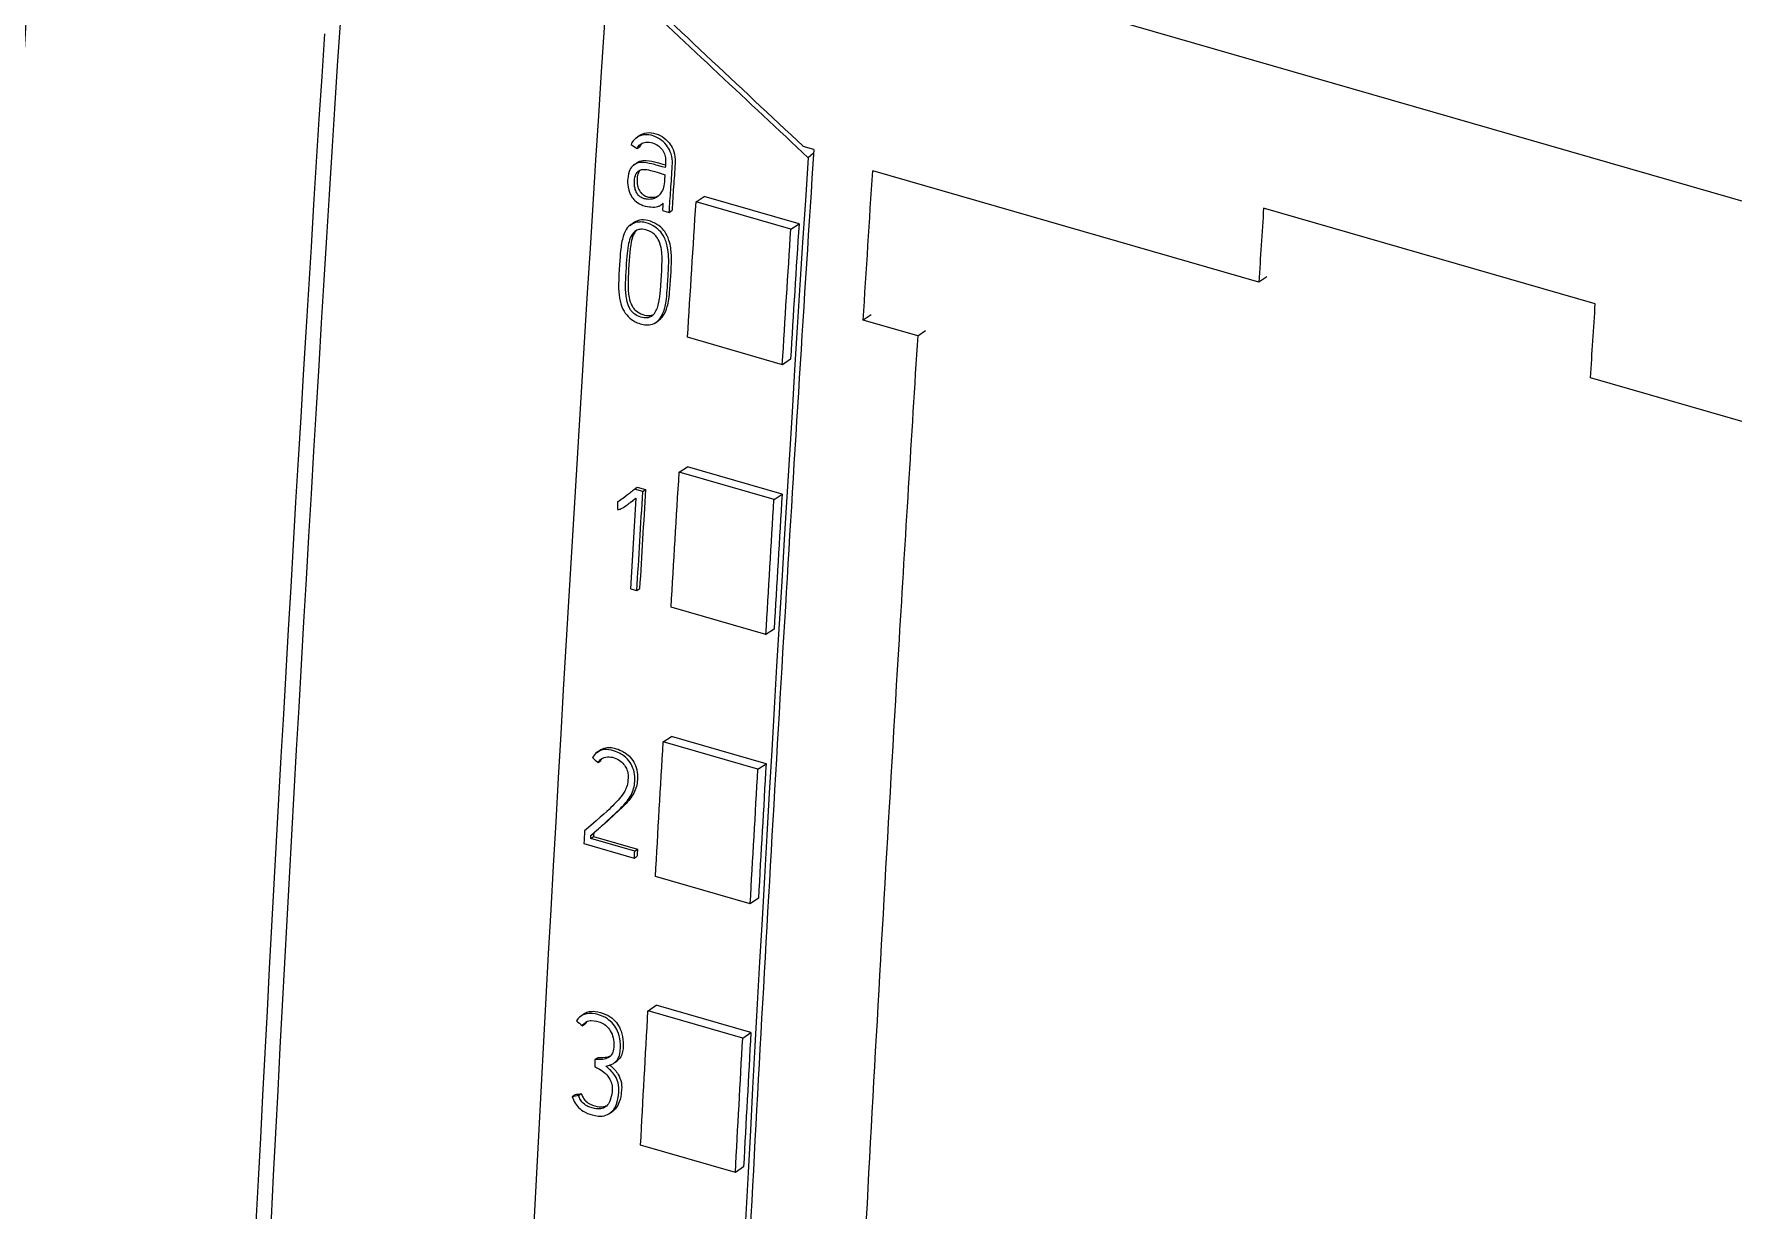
# Model space of a CAD drawing. Header units: inches. Extents: x 9220 to 92460, y -39241 to 4813.
# Drawn here: x 74624.3 to 74647.3, y -33742.19 to -33726.26 of the extents above; entities that cross this region are included whole.
import ezdxf

# ---------------------------------------------------------------- set-up
doc = ezdxf.new("R2010")
doc.units = ezdxf.units.IN
doc.header["$MEASUREMENT"] = 0

# ---------------------------------------------------------------- blocks, each defined once
blk = doc.blocks.new('A$C027ebf9d')
at = {"color": 0, "linetype": 'Continuous', "lineweight": 0}
for p, q in [((17.8256, -14.347), (16.98, -14.1029)), ((16.8252, -14.2425), (16.8272, -14.241)), ((16.8261, -14.2501), (16.8281, -14.2486)), ((16.9532, -14.2507), (16.9456, -14.2485)), ((16.9491, -14.2566), (16.953, -14.2532)), ((16.8235, -14.262), (16.8255, -14.2605)), ((17.2735, -14.3463), (16.9956, -14.2661)), ((16.8435, -14.2904), (16.8447, -14.2895)), ((16.8685, -14.2885), (16.8744, -14.2846)), ((16.9367, -14.3082), (16.8685, -14.2885)), ((16.9426, -14.3043), (16.8744, -14.2846)), ((17.5156, -14.3618), (17.2769, -14.2929)), ((16.821, -14.3054), (16.823, -14.3039)), ((16.8444, -14.2946), (16.8492, -14.296)), ((16.8492, -14.296), (16.8512, -14.2945)), ((16.9367, -14.3082), (16.9426, -14.3043)), ((17.2792, -14.3425), (17.2735, -14.3463)), ((16.84, -14.375), (16.842, -14.3735)), ((16.9945, -14.3698), (16.9888, -14.3736)), ((17.028, -14.3849), (16.9888, -14.3736)), ((16.9306, -14.4057), (16.8624, -14.386)), ((17.028, -14.3849), (17.0337, -14.3811)), ((16.9364, -14.4018), (16.9306, -14.4057)), ((17.79, -14.4954), (17.5122, -14.4152)), ((16.8564, -14.4832), (16.8622, -14.4793)), ((16.9246, -14.5029), (16.8564, -14.4832)), ((16.9304, -14.4989), (16.8622, -14.4793)), ((16.8242, -14.4954), (16.8262, -14.4939)), ((16.8302, -14.4971), (16.8242, -14.4954)), ((16.8262, -14.4939), (16.8321, -14.4956)), ((16.8302, -14.4971), (16.8321, -14.4956)), ((16.9246, -14.5029), (16.9304, -14.4989)), ((16.812, -14.5045), (16.814, -14.503)), ((16.8213, -14.5048), (16.8233, -14.5034)), ((16.8212, -14.5671), (16.8259, -14.5684)), ((16.8259, -14.5684), (16.8279, -14.5669)), ((16.9187, -14.6001), (16.8505, -14.5804)), ((16.9246, -14.5961), (16.9187, -14.6001)), ((16.8448, -14.6774), (16.8507, -14.6734)), ((16.9189, -14.6931), (16.8507, -14.6734)), ((16.7969, -14.6852), (16.7989, -14.6837)), ((16.913, -14.6971), (16.8448, -14.6774)), ((16.798, -14.6922), (16.7999, -14.6907)), ((16.913, -14.6971), (16.9189, -14.6931)), ((16.7927, -14.747), (16.7947, -14.7455)), ((16.7929, -14.7446), (16.7948, -14.7431)), ((16.7947, -14.7455), (16.8263, -14.7546)), ((16.7877, -14.7506), (16.824, -14.761)), ((16.8243, -14.7561), (16.7927, -14.747)), ((16.8243, -14.7561), (16.8263, -14.7546)), ((16.824, -14.761), (16.826, -14.7596)), ((16.9075, -14.794), (16.8393, -14.7744)), ((16.9133, -14.79), (16.9075, -14.794)), ((16.8339, -14.871), (16.8397, -14.867)), ((16.9079, -14.8867), (16.8397, -14.867)), ((16.7851, -14.8752), (16.7871, -14.8737)), ((16.7866, -14.8819), (16.7886, -14.8804)), ((16.9021, -14.8907), (16.8339, -14.871)), ((16.9021, -14.8907), (16.9079, -14.8867)), ((16.7956, -14.9062), (16.7975, -14.9048)), ((16.8099, -14.9083), (16.8119, -14.9068)), ((16.7794, -14.9328), (16.7814, -14.9313)), ((16.7839, -14.932), (16.7858, -14.9305)), ((16.8068, -14.9446), (16.8087, -14.9431)), ((16.8968, -14.9874), (16.8286, -14.9678)), ((16.9027, -14.9834), (16.8968, -14.9874))]:
    blk.add_line(p, q, dxfattribs=at)
at = {"color": 0, "linetype": 'Continuous', "lineweight": 0, "extrusion": (0, 0, -1)}
for centre, major_axis, ratio, start_param, end_param in [((35.9414, -1.1363), (10.9193, 37.8255), 0.433013, -2.105977, -2.041329), ((101.1728, 46.7957), (-127.3975, 88.2636), 0.649519, -1.346513, -1.345256), ((36.1529, -1.1974), (10.9193, 37.8255), 0.433013, -2.151949, -2.042329), ((36.5443, -1.3426), (10.9193, 37.8255), 0.433013, -2.044027, -2.041027), ((36.4264, -1.3089), (10.9226, 37.8369), 0.433013, -2.045206, -2.042485), ((36.4946, -1.3286), (10.9226, 37.8369), 0.433013, -2.045206, -2.042485), ((37.0609, -1.4917), (10.9193, 37.8256), 0.433013, -2.041027, -2.039539), ((36.4264, -1.3089), (10.9226, 37.8369), 0.433013, -2.05064, -2.047921), ((36.3985, -1.3011), (10.9208, 37.8292), 0.43303, -2.050607, -2.048614), ((36.4946, -1.3286), (10.9226, 37.8369), 0.433013, -2.05064, -2.047921), ((36.4264, -1.3089), (10.9226, 37.8369), 0.433013, -2.05607, -2.053353), ((36.4946, -1.3286), (10.9226, 37.8369), 0.433013, -2.05607, -2.053353), ((36.3761, -1.2946), (10.9208, 37.8292), 0.43303, -2.055789, -2.055723), ((36.4077, -1.3037), (10.9208, 37.8292), 0.43303, -2.055928, -2.055789), ((36.4264, -1.3089), (10.9226, 37.8369), 0.433013, -2.061497, -2.058781), ((36.4946, -1.3286), (10.9226, 37.8369), 0.433013, -2.061497, -2.058781), ((33.6991, -0.5218), (-78.3791, -17.1476), 0.134473, -1.323957, -1.323899)]:
    blk.add_ellipse(centre, major_axis=major_axis, ratio=ratio, start_param=start_param, end_param=end_param, dxfattribs=at)
at = {"color": 0, "linetype": 'Continuous', "lineweight": 0}
for centre, major_axis, ratio, start_param, end_param in [((36.348, -1.2863), (-10.9193, -37.8255), 0.433013, -1.102762, -0.989056), ((43.4311, -3.331), (-60.0211, 50.161), 0.329077, 1.39746, 1.399757), ((36.1632, -1.2004), (-10.9193, -37.8255), 0.433013, -1.099566, -0.989344), ((36.498, -1.3296), (-10.9193, -37.8255), 0.433013, -1.100465, -0.991379), ((41.9996, -2.918), (-102.2486, 63.3481), 0.191897, 1.442106, 1.44215), ((36.4001, -1.3015), (-10.9208, -37.8292), 0.43303, -1.099366, -1.099227), ((36.4001, -1.3015), (-10.9208, -37.8292), 0.43303, -1.098794, -1.09865), ((36.8222, -1.4228), (-10.9193, -37.8256), 0.433013, -1.102054, -1.100566), ((36.4946, -1.3286), (-10.9193, -37.8255), 0.433013, -1.099107, -1.096386), ((36.3938, -1.2997), (-10.9208, -37.8292), 0.43303, -1.092807, -1.090985), ((36.3985, -1.3009), (-10.9197, -37.8254), 0.43303, -1.092978, -1.090984), ((36.4946, -1.3286), (-10.9193, -37.8255), 0.433013, -1.093672, -1.090953), ((36.4771, -1.3237), (-8.72, -38.45), 0.458432, -1.119259, -1.119112), ((39.2193, -2.1154), (-66.7301, 53.1473), 0.280885, 1.456745, 1.456809), ((36.4946, -1.3286), (-10.9193, -37.8255), 0.433013, -1.08824, -1.085523), ((36.3714, -1.2932), (-10.9208, -37.8292), 0.43303, -1.08592, -1.085665), ((36.3761, -1.2944), (-10.9197, -37.8254), 0.43303, -1.085868, -1.085802), ((36.4077, -1.3035), (-10.9197, -37.8254), 0.43303, -1.085802, -1.085663), ((38.9189, -2.0286), (-68.22, 53.5601), 0.275788, 1.461318, 1.461382), ((36.4946, -1.3286), (-10.9193, -37.8255), 0.433013, -1.082811, -1.080096), ((36.4626, -1.3196), (-8.6746, -38.4625), 0.458913, -1.108631, -1.108493), ((33.6995, -0.5217), (-78.3713, -17.1459), 0.134473, 1.323896, 1.323955)]:
    blk.add_ellipse(centre, major_axis=major_axis, ratio=ratio, start_param=start_param, end_param=end_param, dxfattribs=at)
for points, knots in [([(16.8492, -14.296), (16.8495, -14.2905), (16.8499, -14.2851), (16.8506, -14.274), (16.8511, -14.2682), (16.8515, -14.2605), (16.8515, -14.2582), (16.8504, -14.2532), (16.8496, -14.2513), (16.8479, -14.2485), (16.8467, -14.2467), (16.8431, -14.2435), (16.8412, -14.2424), (16.8372, -14.2406), (16.835, -14.2401), (16.8305, -14.2401), (16.8286, -14.2406), (16.826, -14.2419), (16.8249, -14.2426), (16.823, -14.2447), (16.8222, -14.2459), (16.8217, -14.2471)], [-0.3247654, -0.3247654, -0.3247654, -0.3247654, -0.2476173, -0.2476173, -0.1660657, -0.1660657, -0.1370591, -0.1370591, -0.1087088, -0.1087088, -0.0865262, -0.0865262, -0.068498, -0.068498, -0.0479523, -0.0479523, -0.026612, -0.026612, -0.0126632, -0.0126632, 0, 0, 0, 0]), ([(16.8261, -14.2501), (16.8267, -14.2487), (16.8274, -14.2478), (16.8291, -14.2464), (16.8302, -14.2459), (16.8326, -14.2454), (16.8342, -14.2453), (16.8376, -14.246), (16.8391, -14.2466), (16.842, -14.2484), (16.8431, -14.2496), (16.8445, -14.2513), (16.8452, -14.2525), (16.8463, -14.2552), (16.8465, -14.2565), (16.8467, -14.2596), (16.8464, -14.2629), (16.8463, -14.2638)], [-0.02324658, -0.02324658, -0.02324658, -0.02324658, -0.02150566, -0.02150566, -0.01945783, -0.01945783, -0.0174412, -0.0174412, -0.01584766, -0.01584766, -0.013774, -0.013774, -0.01068332, -0.01068332, -0.00722, -0.00722, 0, 0, 0, 0]), ([(16.8272, -14.241), (16.8277, -14.2406), (16.8283, -14.2402), (16.8305, -14.2391), (16.8324, -14.2386), (16.8368, -14.2386), (16.8391, -14.2391), (16.8431, -14.2408), (16.845, -14.242), (16.8486, -14.2452), (16.8499, -14.247), (16.8515, -14.2497), (16.8524, -14.2517), (16.8535, -14.2566), (16.8535, -14.2589), (16.8531, -14.2665), (16.8526, -14.272), (16.8519, -14.2832), (16.8515, -14.2888), (16.8512, -14.2945)], [0.0184304, 0.0184304, 0.0184304, 0.0184304, 0.0247461, 0.0247461, 0.0404732, 0.0404732, 0.0555, 0.0555, 0.0687032, 0.0687032, 0.0849124, 0.0849124, 0.1060856, 0.1060856, 0.128212, 0.128212, 0.1894601, 0.1894601, 0.2514955, 0.2514955, 0.2514955, 0.2514955]), ([(16.9532, -14.2507), (16.9461, -14.3606), (16.9247, -14.7054), (16.897, -15.2125), (16.8734, -15.7296), (16.8538, -16.2311), (16.8382, -16.732), (16.8262, -17.2704), (16.8199, -17.7068), (16.8178, -17.9801), (16.8173, -18.0945)], [0.1020327, 0.1020327, 0.1020327, 0.1020327, 0.1666156, 0.3049644, 0.4020326, 0.474555, 0.6050941, 0.7036498, 0.8010898, 0.8714817, 0.8714817, 0.8714817, 0.8714817]), ([(16.8463, -14.2638), (16.8433, -14.2629), (16.8397, -14.2619), (16.8362, -14.261), (16.8333, -14.2603), (16.829, -14.26), (16.8275, -14.2602), (16.8248, -14.2611), (16.8237, -14.2618), (16.8217, -14.2637), (16.8209, -14.2651), (16.8195, -14.2689), (16.8193, -14.2714), (16.8192, -14.2747), (16.8193, -14.2772), (16.8206, -14.2821), (16.8215, -14.2837), (16.823, -14.286), (16.824, -14.2872), (16.8269, -14.2895), (16.8284, -14.2903), (16.8324, -14.2918), (16.8347, -14.292), (16.8379, -14.2923), (16.8395, -14.2922), (16.8416, -14.2916), (16.8422, -14.2913), (16.8435, -14.2905), (16.8441, -14.29), (16.8447, -14.2894)], [-0.1463455, -0.1463455, -0.1463455, -0.1463455, -0.1402342, -0.1402342, -0.125324, -0.125324, -0.1151792, -0.1151792, -0.1066384, -0.1066384, -0.0963594, -0.0963594, -0.0794724, -0.0794724, -0.0645459, -0.0645459, -0.0532939, -0.0532939, -0.0442937, -0.0442937, -0.0372089, -0.0372089, -0.0277955, -0.0277955, -0.014635, -0.014635, -0.0074615, -0.0074615, 0, 0, 0, 0]), ([(16.8457, -14.2739), (16.8456, -14.2762), (16.8451, -14.2779), (16.8442, -14.2806), (16.8433, -14.2821), (16.8409, -14.2848), (16.8395, -14.2856), (16.8365, -14.2867), (16.8346, -14.2867), (16.8324, -14.2865), (16.8313, -14.2863), (16.8291, -14.2854), (16.8283, -14.2848), (16.8273, -14.284), (16.8266, -14.2832), (16.8251, -14.2809), (16.8248, -14.2797), (16.8241, -14.2769), (16.8241, -14.2752), (16.8241, -14.273), (16.8242, -14.2712), (16.8253, -14.2683), (16.8258, -14.2674), (16.827, -14.2663), (16.8276, -14.2657), (16.8293, -14.2652), (16.8303, -14.265), (16.8335, -14.2652), (16.8352, -14.2656), (16.8424, -14.2676), (16.8446, -14.2684), (16.846, -14.2689)], [-0.1115711, -0.1115711, -0.1115711, -0.1115711, -0.1091327, -0.1091327, -0.1057128, -0.1057128, -0.1014161, -0.1014161, -0.0939598, -0.0939598, -0.0871047, -0.0871047, -0.0794224, -0.0794224, -0.0716999, -0.0716999, -0.0639785, -0.0639785, -0.0505941, -0.0505941, -0.03438, -0.03438, -0.0253619, -0.0253619, -0.0197723, -0.0197723, -0.0163599, -0.0163599, -0.0124498, -0.0124498, 0, 0, 0, 0]), ([(16.8255, -14.2605), (16.8262, -14.26), (16.827, -14.2595), (16.8294, -14.2587), (16.831, -14.2585), (16.8352, -14.2588), (16.838, -14.2594), (16.8414, -14.2603), (16.8439, -14.261), (16.8465, -14.2618)], [0.10618895, 0.10618895, 0.10618895, 0.10618895, 0.11073603, 0.11073603, 0.11834456, 0.11834456, 0.12990621, 0.12990621, 0.134043, 0.134043, 0.134043, 0.134043]), ([(16.8281, -14.2656), (16.8277, -14.2662), (16.8273, -14.2668), (16.8266, -14.2684), (16.8262, -14.2698), (16.826, -14.2727), (16.826, -14.2748), (16.8267, -14.278), (16.827, -14.2792), (16.8284, -14.2815), (16.8292, -14.2823), (16.8302, -14.2832), (16.831, -14.2838), (16.833, -14.2847), (16.834, -14.285), (16.8363, -14.2852), (16.838, -14.2852), (16.8405, -14.2845), (16.8412, -14.2842), (16.8418, -14.2838)], [0.1059389, 0.1059389, 0.1059389, 0.1059389, 0.1365941, 0.1365941, 0.1785187, 0.1785187, 0.1901138, 0.1901138, 0.1967738, 0.1967738, 0.2042931, 0.2042931, 0.2139424, 0.2139424, 0.2232559, 0.2232559, 0.234867, 0.234867, 0.2400814, 0.2400814, 0.2400814, 0.2400814]), ([(16.8271, -14.303), (16.8282, -14.3029), (16.8294, -14.3029), (16.8332, -14.3035), (16.8355, -14.3044), (16.8389, -14.3064), (16.8406, -14.3075), (16.8432, -14.3102), (16.8445, -14.3119), (16.8469, -14.3168), (16.8477, -14.3196), (16.849, -14.3271), (16.8489, -14.3321), (16.8483, -14.3428), (16.848, -14.3484), (16.8472, -14.3588), (16.8467, -14.3621), (16.845, -14.3683), (16.8439, -14.3705), (16.8419, -14.3733), (16.8408, -14.3745), (16.8379, -14.3764), (16.8363, -14.3768), (16.8348, -14.377), (16.8334, -14.3772), (16.8319, -14.3771), (16.829, -14.3765), (16.8275, -14.3761), (16.8242, -14.3746), (16.8223, -14.3735), (16.8192, -14.3708), (16.8178, -14.3692), (16.8156, -14.3653), (16.8145, -14.3629), (16.8125, -14.3544), (16.8125, -14.3482), (16.8137, -14.3273), (16.8142, -14.3227), (16.8153, -14.3152), (16.8161, -14.3129), (16.8176, -14.3091), (16.8186, -14.3075), (16.8214, -14.3049), (16.823, -14.304), (16.8255, -14.3032), (16.8262, -14.3031), (16.8271, -14.303)], [-0.1759964, -0.1759964, -0.1759964, -0.1759964, -0.1539465, -0.1539465, -0.1148722, -0.1148722, -0.0942302, -0.0942302, -0.0819263, -0.0819263, -0.0704559, -0.0704559, -0.0535445, -0.0535445, -0.0485733, -0.0485733, -0.0383663, -0.0383663, -0.0257842, -0.0257842, -0.0141548, -0.0141548, 0, 0, 0, 0.0126635, 0.0126635, 0.0258177, 0.0258177, 0.044087, 0.044087, 0.061705, 0.061705, 0.0782741, 0.0782741, 0.1063218, 0.1063218, 0.1313772, 0.1313772, 0.1711703, 0.1711703, 0.2222465, 0.2222465, 0.2759008, 0.2759008, 0.2949352, 0.2949352, 0.2949352, 0.2949352]), ([(16.8291, -14.3015), (16.8271, -14.3017), (16.8255, -14.3023), (16.8237, -14.3034), (16.8233, -14.3036), (16.823, -14.3039)], [0.116905819, 0.116905819, 0.116905819, 0.116905819, 0.121233699, 0.121233699, 0.122393642, 0.122393642, 0.122393642, 0.122393642]), ([(16.842, -14.3735), (16.8431, -14.3727), (16.8439, -14.3717), (16.8459, -14.369), (16.847, -14.3666), (16.8487, -14.3607), (16.8492, -14.357), (16.8503, -14.3425), (16.851, -14.3344), (16.8506, -14.3237), (16.8502, -14.3198), (16.8482, -14.3138), (16.8472, -14.3117), (16.845, -14.3086), (16.8437, -14.307), (16.84, -14.3043), (16.8378, -14.3031), (16.8333, -14.3015), (16.8311, -14.3013), (16.8292, -14.3015), (16.8291, -14.3015), (16.8291, -14.3015)], [0.2242508, 0.2242508, 0.2242508, 0.2242508, 0.2335655, 0.2335655, 0.2498609, 0.2498609, 0.2682278, 0.2682278, 0.2959005, 0.2959005, 0.3063813, 0.3063813, 0.3132209, 0.3132209, 0.3179209, 0.3179209, 0.3220665, 0.3220665, 0.3263075, 0.3263075, 0.3263972, 0.3263972, 0.3263972, 0.3263972]), ([(16.8385, -14.3118), (16.8386, -14.3119), (16.8387, -14.312), (16.8397, -14.313), (16.8405, -14.3141), (16.8421, -14.3172), (16.8429, -14.3192), (16.8439, -14.3241), (16.8441, -14.3269), (16.8438, -14.3386), (16.8436, -14.3421), (16.8428, -14.353), (16.8426, -14.3556), (16.8416, -14.3618), (16.8408, -14.3644), (16.8395, -14.3673), (16.8389, -14.3685), (16.837, -14.3705), (16.8361, -14.371), (16.834, -14.3718), (16.8326, -14.3719), (16.8295, -14.3716), (16.8277, -14.371), (16.825, -14.3696), (16.8238, -14.3689), (16.8227, -14.3679), (16.8218, -14.367), (16.8213, -14.3662), (16.8204, -14.3649), (16.82, -14.3641), (16.8189, -14.3613), (16.8184, -14.3593), (16.8177, -14.3552), (16.8174, -14.3522), (16.8177, -14.3407), (16.8184, -14.3308), (16.8192, -14.3228), (16.8196, -14.3203), (16.8203, -14.3167), (16.8208, -14.3148), (16.8226, -14.3115), (16.8236, -14.3104), (16.8253, -14.3091), (16.8262, -14.3086), (16.8281, -14.3082), (16.8292, -14.308), (16.8327, -14.3087), (16.8346, -14.3094), (16.8371, -14.3107), (16.8379, -14.3113), (16.8385, -14.3118)], [-0.1683768, -0.1683768, -0.1683768, -0.1683768, -0.1670243, -0.1670243, -0.1530905, -0.1530905, -0.1348191, -0.1348191, -0.1132436, -0.1132436, -0.0989273, -0.0989273, -0.0866747, -0.0866747, -0.0681432, -0.0681432, -0.0548455, -0.0548455, -0.0430485, -0.0430485, -0.0281223, -0.0281223, -0.0114748, -0.0114748, 0, 0, 0, 0.0093612, 0.0093612, 0.0220669, 0.0220669, 0.0460899, 0.0460899, 0.0780073, 0.0780073, 0.1135413, 0.1135413, 0.1339466, 0.1339466, 0.1545626, 0.1545626, 0.1727057, 0.1727057, 0.1879381, 0.1879381, 0.1987108, 0.1987108, 0.2087791, 0.2087791, 0.216671, 0.216671, 0.216671, 0.216671]), ([(16.8256, -14.309), (16.825, -14.3096), (16.8244, -14.3103), (16.823, -14.3127), (16.8225, -14.3144), (16.8216, -14.318), (16.8213, -14.3202), (16.8203, -14.3287), (16.8197, -14.3391), (16.8194, -14.3504), (16.8197, -14.3536), (16.8203, -14.3575), (16.8208, -14.3598), (16.8221, -14.3629), (16.8226, -14.3638), (16.8236, -14.3652), (16.8242, -14.366), (16.8252, -14.3668), (16.8263, -14.3678), (16.8276, -14.3685), (16.8305, -14.3698), (16.8324, -14.3703), (16.8355, -14.3703), (16.8367, -14.3701), (16.8378, -14.3696), (16.8379, -14.3696), (16.8379, -14.3695)], [0.2368563, 0.2368563, 0.2368563, 0.2368563, 0.2465936, 0.2465936, 0.2648202, 0.2648202, 0.2825817, 0.2825817, 0.3357628, 0.3357628, 0.3908855, 0.3908855, 0.4238526, 0.4238526, 0.4383448, 0.4383448, 0.4483823, 0.4483823, 0.4483823, 0.4599761, 0.4599761, 0.4755139, 0.4755139, 0.4869692, 0.4869692, 0.4873263, 0.4873263, 0.4873263, 0.4873263]), ([(17.028, -14.3849), (17.0234, -14.4579), (17.0045, -14.7657), (16.9788, -15.2362), (16.9553, -15.7532), (16.9357, -16.2547), (16.92, -16.7556), (16.9081, -17.294), (16.9017, -17.7345), (16.8994, -18.0393), (16.8988, -18.1849), (16.8988, -18.2122)], [0.1237088, 0.1237088, 0.1237088, 0.1237088, 0.1666156, 0.3049644, 0.4020326, 0.474555, 0.6050941, 0.7036498, 0.8010898, 0.8739842, 0.8907937, 0.8907937, 0.8907937, 0.8907937]), ([(16.8242, -14.4954), (16.8222, -14.4971), (16.8204, -14.4985), (16.8156, -14.5022), (16.8142, -14.5033), (16.812, -14.5045)], [-0.04290218, -0.04290218, -0.04290218, -0.04290218, -0.02373339, -0.02373339, 0, 0, 0, 0]), ([(16.812, -14.5099), (16.8124, -14.51), (16.8128, -14.51), (16.8133, -14.5099), (16.8137, -14.5098), (16.8143, -14.5096), (16.8148, -14.5093), (16.8167, -14.5082), (16.8179, -14.5073), (16.8209, -14.5052), (16.8231, -14.5035), (16.8251, -14.5019)], [-0.0674581, -0.0674581, -0.0674581, -0.0674581, -0.05865765, -0.05865765, -0.04700766, -0.04700766, -0.03639713, -0.03639713, -0.02426395, -0.02426395, 0, 0, 0, 0]), ([(16.814, -14.503), (16.8148, -14.5025), (16.8157, -14.502), (16.8165, -14.5015), (16.8167, -14.5013), (16.817, -14.5012), (16.8172, -14.501), (16.8174, -14.5008), (16.8176, -14.5007), (16.8179, -14.5005)], [0, 0, 0, 0, 0.1926145, 0.1926145, 0.1926145, 0.2505507, 0.2505507, 0.2505507, 0.30284, 0.30284, 0.30284, 0.30284]), ([(16.7929, -14.7446), (16.808, -14.7312), (16.8147, -14.7252), (16.8212, -14.7171), (16.8226, -14.7145), (16.8244, -14.7076), (16.8246, -14.7042), (16.8238, -14.6979), (16.823, -14.696), (16.8216, -14.693), (16.8205, -14.6913), (16.8184, -14.6889), (16.8172, -14.6879), (16.8148, -14.6863), (16.8118, -14.6843), (16.8048, -14.6827), (16.8028, -14.6828), (16.7999, -14.6834), (16.7984, -14.6841), (16.7958, -14.686), (16.7947, -14.6872), (16.7939, -14.6887)], [-0.577632, -0.577632, -0.577632, -0.577632, -0.4218567, -0.4218567, -0.3335936, -0.3335936, -0.2508856, -0.2508856, -0.1765842, -0.1765842, -0.1052836, -0.1052836, -0.0615445, -0.0615445, -0.0432006, -0.0432006, -0.0306892, -0.0306892, -0.015343, -0.015343, 0, 0, 0, 0]), ([(16.7989, -14.6837), (16.7989, -14.6837), (16.799, -14.6836), (16.8003, -14.6826), (16.8018, -14.6819), (16.8048, -14.6814), (16.8067, -14.6812), (16.8137, -14.6828), (16.8167, -14.6848), (16.8192, -14.6864), (16.8203, -14.6874), (16.8225, -14.6898), (16.8236, -14.6915), (16.825, -14.6946), (16.8258, -14.6965), (16.8265, -14.7029), (16.8263, -14.7064), (16.8246, -14.713), (16.8231, -14.7157), (16.8167, -14.7238), (16.81, -14.7297), (16.7948, -14.7431)], [0.0146882, 0.0146882, 0.0146882, 0.0146882, 0.0153724, 0.0153724, 0.0307479, 0.0307479, 0.0432247, 0.0432247, 0.0614092, 0.0614092, 0.1039631, 0.1039631, 0.1725743, 0.1725743, 0.2436776, 0.2436776, 0.3281316, 0.3281316, 0.4221631, 0.4221631, 0.5870155, 0.5870155, 0.5870155, 0.5870155]), ([(16.798, -14.6922), (16.7985, -14.6913), (16.7992, -14.6905), (16.8007, -14.6893), (16.8015, -14.6888), (16.8039, -14.6881), (16.8056, -14.688), (16.8088, -14.6885), (16.8104, -14.689), (16.8135, -14.6907), (16.8148, -14.6918), (16.8166, -14.6936), (16.8174, -14.6947), (16.8184, -14.6967), (16.819, -14.6979), (16.8197, -14.702), (16.8196, -14.7044), (16.8188, -14.7099), (16.8175, -14.7124), (16.814, -14.7178), (16.8106, -14.7213), (16.8053, -14.7266), (16.8014, -14.7301), (16.7882, -14.7415)], [-0.6274526, -0.6274526, -0.6274526, -0.6274526, -0.6009461, -0.6009461, -0.5752728, -0.5752728, -0.5340661, -0.5340661, -0.4924008, -0.4924008, -0.4483741, -0.4483741, -0.4067253, -0.4067253, -0.3748733, -0.3748733, -0.3368935, -0.3368935, -0.2736708, -0.2736708, -0.1653786, -0.1653786, 0, 0, 0, 0]), ([(16.8036, -14.9109), (16.8048, -14.9106), (16.8064, -14.9101), (16.809, -14.909), (16.81, -14.9083), (16.812, -14.9063), (16.8127, -14.9049), (16.8133, -14.9035), (16.814, -14.9014), (16.8141, -14.8944), (16.8138, -14.8916), (16.8125, -14.8865), (16.8115, -14.8846), (16.8099, -14.8819), (16.8086, -14.8801), (16.8056, -14.8775), (16.804, -14.8762), (16.7993, -14.8741), (16.7964, -14.8732), (16.7925, -14.8728), (16.7903, -14.8728), (16.7868, -14.874), (16.7857, -14.8747), (16.7838, -14.8762), (16.783, -14.8772), (16.7824, -14.8783)], [-0.9938302, -0.9938302, -0.9938302, -0.9938302, -0.8841652, -0.8841652, -0.7176499, -0.7176499, -0.4309945, -0.4309945, -0.3368134, -0.3368134, -0.2718424, -0.2718424, -0.2015725, -0.2015725, -0.1272457, -0.1272457, -0.0867778, -0.0867778, -0.0470254, -0.0470254, -0.0237049, -0.0237049, -0.0118951, -0.0118951, 0, 0, 0, 0]), ([(16.7866, -14.8819), (16.7875, -14.8805), (16.7883, -14.8797), (16.7907, -14.8783), (16.792, -14.8781), (16.7958, -14.878), (16.7985, -14.8789), (16.8007, -14.8798), (16.802, -14.8805), (16.8041, -14.882), (16.8051, -14.883), (16.807, -14.8857), (16.8079, -14.8873), (16.809, -14.891), (16.8092, -14.8929), (16.8093, -14.8959), (16.8093, -14.8982), (16.8086, -14.9012), (16.8081, -14.9021), (16.807, -14.9035), (16.8063, -14.9043), (16.8042, -14.9053), (16.803, -14.9058), (16.7994, -14.9062), (16.7961, -14.9062), (16.7956, -14.9062)], [-0.208299, -0.208299, -0.208299, -0.208299, -0.2007342, -0.2007342, -0.1911071, -0.1911071, -0.1636576, -0.1636576, -0.1256471, -0.1256471, -0.097052, -0.097052, -0.0715963, -0.0715963, -0.0465223, -0.0465223, -0.029806, -0.029806, -0.0183418, -0.0183418, -0.0103098, -0.0103098, -0.0051306, -0.0051306, 0, 0, 0, 0]), ([(16.7871, -14.8737), (16.7879, -14.873), (16.7889, -14.8725), (16.7922, -14.8713), (16.7944, -14.8713), (16.7984, -14.8717), (16.8012, -14.8726), (16.8059, -14.8747), (16.8076, -14.876), (16.8106, -14.8786), (16.8119, -14.8804), (16.8135, -14.8831), (16.8144, -14.885), (16.8158, -14.8903), (16.8161, -14.8931), (16.816, -14.8998), (16.8152, -14.902), (16.8147, -14.9034), (16.814, -14.9048), (16.8125, -14.9063), (16.8122, -14.9065), (16.8119, -14.9068)], [0.0133129, 0.0133129, 0.0133129, 0.0133129, 0.0235299, 0.0235299, 0.04696, 0.04696, 0.0881739, 0.0881739, 0.1304868, 0.1304868, 0.209254, 0.209254, 0.2866446, 0.2866446, 0.3637853, 0.3637853, 0.4872737, 0.4872737, 0.9002217, 0.9002217, 0.9823116, 0.9823116, 0.9823116, 0.9823116]), ([(16.7975, -14.9048), (16.7979, -14.9048), (16.8012, -14.9047), (16.8048, -14.9043), (16.806, -14.9039), (16.807, -14.9034), (16.807, -14.9034), (16.8071, -14.9034)], [0, 0, 0, 0, 0.0031941, 0.0031941, 0.00639849, 0.00639849, 0.006625126, 0.006625126, 0.006625126, 0.006625126]), ([(16.7794, -14.9328), (16.7798, -14.9341), (16.7806, -14.9361), (16.7823, -14.9388), (16.7834, -14.9402), (16.7863, -14.9428), (16.7879, -14.9439), (16.7921, -14.9456), (16.7951, -14.9466), (16.8, -14.947), (16.8019, -14.9468), (16.805, -14.9458), (16.8066, -14.9449), (16.8097, -14.9417), (16.8106, -14.9399), (16.812, -14.9362), (16.8127, -14.9332), (16.8131, -14.9273), (16.813, -14.9252), (16.8117, -14.9203), (16.8106, -14.9185), (16.8083, -14.915), (16.8059, -14.9129), (16.8036, -14.9109)], [-0.1948322, -0.1948322, -0.1948322, -0.1948322, -0.1554709, -0.1554709, -0.1240738, -0.1240738, -0.0974323, -0.0974323, -0.0796312, -0.0796312, -0.0687614, -0.0687614, -0.0595311, -0.0595311, -0.050446, -0.050446, -0.0387248, -0.0387248, -0.0317486, -0.0317486, -0.0239054, -0.0239054, 0, 0, 0, 0]), ([(16.7956, -14.9113), (16.7973, -14.9121), (16.8005, -14.9137), (16.8046, -14.9175), (16.8056, -14.9188), (16.8073, -14.9218), (16.8077, -14.923), (16.808, -14.9245), (16.8084, -14.9263), (16.8078, -14.9314), (16.8073, -14.9339), (16.8059, -14.9373), (16.8051, -14.9386), (16.8032, -14.9403), (16.8022, -14.941), (16.7996, -14.9417), (16.7982, -14.9417), (16.7948, -14.9413), (16.7924, -14.9407), (16.7896, -14.9394), (16.7884, -14.9387), (16.7867, -14.9371), (16.786, -14.9363), (16.7847, -14.9341), (16.7842, -14.9331), (16.7839, -14.932)], [-2.044693, -2.044693, -2.044693, -2.044693, -1.221851, -1.221851, -0.821992, -0.821992, -0.432186, -0.432186, -0.274077, -0.274077, -0.189393, -0.189393, -0.140287, -0.140287, -0.109775, -0.109775, -0.083079, -0.083079, -0.041653, -0.041653, -0.019631, -0.019631, -0.008763, -0.008763, 0, 0, 0, 0]), ([(16.8063, -14.9101), (16.8084, -14.9118), (16.8104, -14.9137), (16.8125, -14.9169), (16.8136, -14.9187), (16.815, -14.9237), (16.815, -14.9258), (16.8147, -14.9317), (16.814, -14.9347), (16.8127, -14.9381), (16.8118, -14.9401), (16.8097, -14.9423), (16.8092, -14.9427), (16.8087, -14.9431)], [0.00277298, 0.00277298, 0.00277298, 0.00277298, 0.02350481, 0.02350481, 0.03196588, 0.03196588, 0.04020075, 0.04020075, 0.05767018, 0.05767018, 0.07057695, 0.07057695, 0.07443722, 0.07443722, 0.07443722, 0.07443722]), ([(16.7858, -14.9305), (16.7862, -14.9316), (16.7866, -14.9326), (16.7879, -14.9348), (16.7887, -14.9356), (16.7903, -14.9372), (16.7915, -14.9379), (16.7944, -14.9392), (16.7967, -14.9399), (16.8002, -14.9402), (16.8015, -14.9402), (16.8034, -14.9397), (16.8039, -14.9395), (16.8044, -14.9392)], [0, 0, 0, 0, 0.008697, 0.008697, 0.019598, 0.019598, 0.0414527, 0.0414527, 0.08153, 0.08153, 0.1074581, 0.1074581, 0.1205828, 0.1205828, 0.1205828, 0.1205828])]:
    blk.add_open_spline(points, degree=3, knots=knots, dxfattribs=at)
for points in [[(16.8295, -14.2463), (16.829, -14.2469), (16.8285, -14.2476), (16.8281, -14.2486)], [(16.8251, -14.502), (16.8245, -14.5024), (16.8239, -14.5029), (16.8233, -14.5034)], [(16.8012, -14.689), (16.8007, -14.6895), (16.8003, -14.6901), (16.7999, -14.6907)], [(16.7897, -14.8789), (16.7893, -14.8794), (16.7889, -14.8799), (16.7886, -14.8804)]]:
    blk.add_open_spline(points, degree=3, dxfattribs=at)

msp = doc.modelspace()

# ---------------------------------------------------------------- block references
at = {"xscale": 18.8131500959034, "yscale": 18.8131500959034, "zscale": 18.8131500959034}
msp.add_blockref('A$C027ebf9d', (74315.912, -33459.72), dxfattribs=at)

doc.saveas('drawing.dxf')
